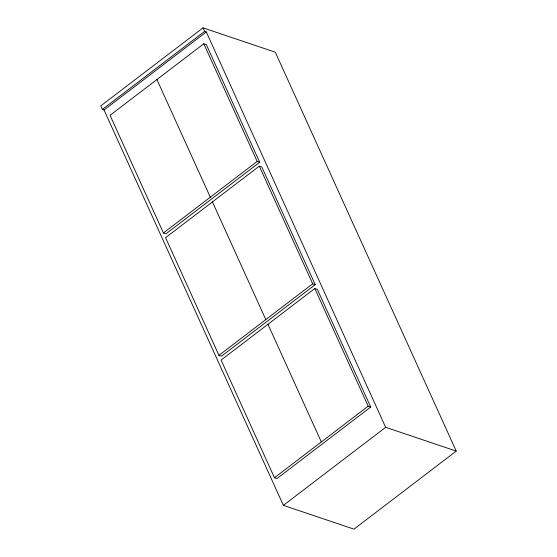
<?xml version="1.0" encoding="UTF-8"?>
<svg xmlns="http://www.w3.org/2000/svg" width="557" height="557" viewBox="0 0 557 557"><rect width="100%" height="100%" fill="white"/><g stroke="black" fill="none" stroke-linecap="round" stroke-linejoin="round"><path stroke-width="0.84" d="M203.027 27.85L100.761 105.9L102.363 109.43L104.041 109.994L283.388 505.359L353.974 529.15L456.239 451.1L275.29 52.205L203.027 27.85L204.628 31.38L206.306 31.944L385.653 427.31L456.239 451.1M102.363 109.43L204.628 31.38M104.041 109.994L206.306 31.944M203.792 43.759L110.056 115.306L163.431 232.979L165.951 233.829L259.694 162.282L206.313 44.609L203.792 43.759L257.174 161.433L259.694 162.282M163.431 232.979L257.174 161.433M259.304 166.139L165.568 237.686L218.943 355.352L221.463 356.202L315.206 284.655L261.825 166.989L259.304 166.139L312.686 283.805L315.206 284.655M218.943 355.352L312.686 283.805M314.816 288.512L221.08 360.059L274.455 477.725L276.975 478.574L370.718 407.028L317.337 289.362L314.816 288.512L368.191 406.178L370.718 407.028M274.455 477.725L368.191 406.178M283.388 505.359L385.653 427.31M156.921 79.533L210.302 197.206M212.433 201.913L265.814 319.579M267.945 324.285L321.326 441.952"/></g></svg>
